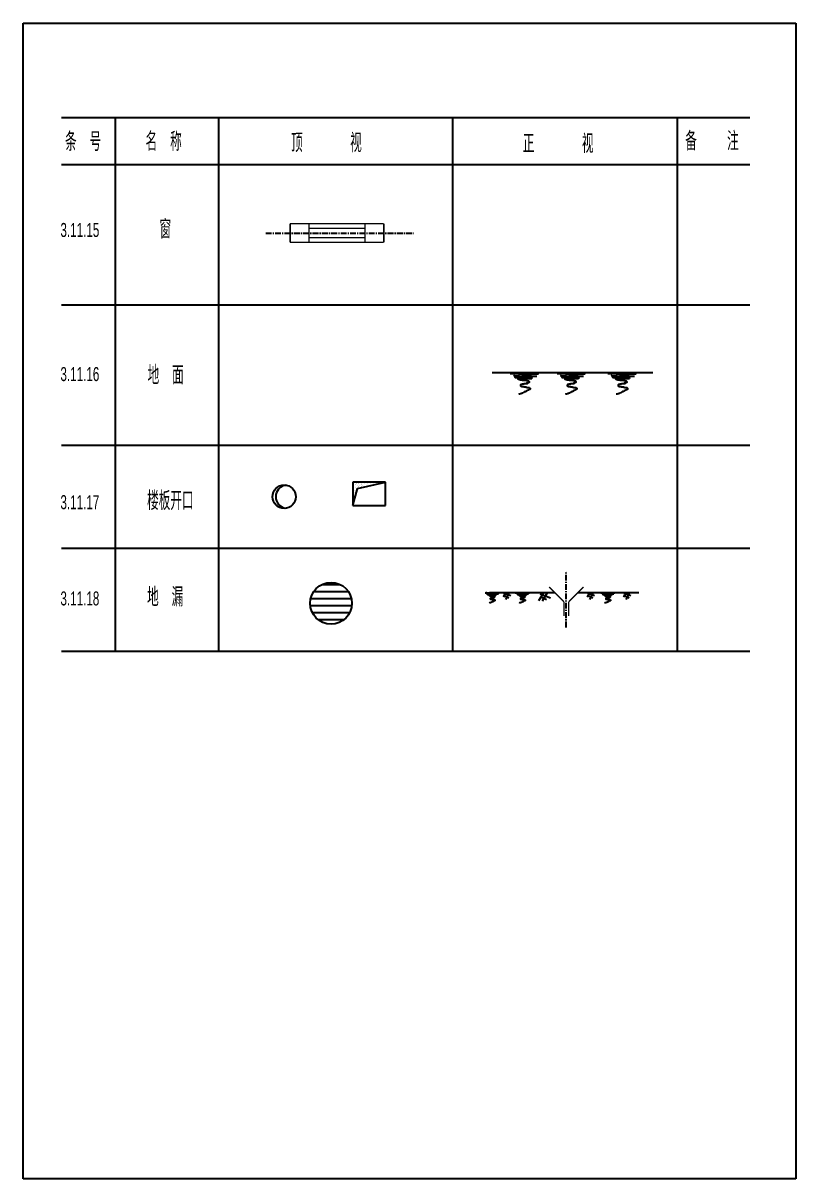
# Model space of a CAD drawing. Header units: inches. Extents: x -18 to 2014, y 4 to 801.
# Drawn here: x 1845.7 to 2010.7, y 6.1 to 253.1 of the extents above; entities that cross this region are included whole.
import ezdxf

# ---------------------------------------------------------------- set-up
doc = ezdxf.new("R2010")
doc.units = ezdxf.units.IN
doc.header["$MEASUREMENT"] = 0
doc.linetypes.add('CENTER', pattern=[2, 1.25, -0.25, 0.25, -0.25])
doc.styles.get("Standard").update_dxf_attribs({"font": 'pdatxt.shx', "bigfont": 'hztxt.shx'})

# ---------------------------------------------------------------- blocks, each defined once
blk = doc.blocks.new('DMFH')
for p, q in [((-6.04, -0.11), (5.6, -0.11)), ((-0.86, -2.23), (2.88, -2.17))]:
    blk.add_line(p, q)
for points in [[(-4.74, -0.17), (-4.85, -0.17), (-4.98, -0.14), (-5.34, -0.14)], [(-4.77, -0.17), (-4.22, -0.17), (-4.22, -0.1), (-3.7, -0.1), (-3.59, -0.17), (-2.65, -0.17), (-2.59, -0.21), (-1.91, -0.21), (-1.82, -0.17), (-1.87, -0.36), (-1.87, -0.29), (1.73, -0.29), (1.73, -0.36), (5.43, -0.2), (5.43, -0.38), (5.21, -0.38), (5.13, -0.42), (3.28, -0.39), (3.28, -0.45), (2.68, -0.45), (2.68, -0.52), (2.05, -0.52), (1.97, -0.56), (1.03, -0.56), (0.84, -0.63), (-0.4, -0.63), (-0.51, -0.7), (-1.2, -0.7)], [(-4.61, -0.92), (-4.52, -0.92), (-4.52, -0.98), (-4.47, -0.98), (-4.44, -1.05), (-2.18, -1.05)], [(5.04, -1.34), (4.6, -1.34), (4.47, -1.37), (3.42, -1.37), (2.79, -1.41), (2.27, -1.41), (2.01, -1.43), (-2.37, -1.43), (-2.5, -1.47), (-2.6, -1.47), (-2.74, -1.5), (-3.66, -1.5), (-3.77, -1.53), (-3.9, -1.56), (-4, -1.56), (-4.13, -1.59), (-4.13, -1.69), (-4.03, -1.71), (-3.84, -1.75), (-2.65, -1.75), (-2.55, -1.78), (-2.05, -1.78), (-1.95, -1.75), (-1.85, -1.71), (-1.38, -1.71), (-1.27, -1.75), (-1.14, -1.78), (-0.99, -1.78), (-0.89, -1.81), (1.8, -1.81), (1.91, -1.84), (2.59, -1.84), (2.69, -1.87), (2.92, -1.87)], [(-0.84, -2.17), (-0.85, -2.17), (-0.85, -2.23), (-1.21, -2.27), (-1.3, -2.31), (-1.65, -2.31), (-1.65, -2.38), (-2.09, -2.38), (-2.09, -2.44), (-2.29, -2.44), (-2.39, -2.49), (-2.45, -2.49), (-2.45, -2.55), (-2.53, -2.55), (-2.84, -2.31), (-2.79, -2.36), (-2.76, -2.42), (-2.71, -2.42), (-2.71, -2.49), (-2.6, -2.49), (-2.54, -2.53), (-2.46, -2.53), (-2.41, -2.6), (-2.21, -2.6), (-2.21, -2.66), (-2.05, -2.66), (-1.97, -2.71), (-1.86, -2.71), (-1.77, -2.77), (-1.28, -2.77), (-1.22, -2.84), (-1.16, -2.81), (-1.11, -2.85), (-1.09, -2.79), (-1.07, -2.85), (-0.76, -2.85), (-0.76, -2.92), (-0.08, -2.92), (0.03, -2.96), (0.53, -2.96), (0.55, -3.03), (0.97, -3.03), (0.99, -3.09), (1.03, -3.06), (1.08, -3.11), (1.36, -3.11), (1.36, -3.17), (1.47, -3.17), (1.52, -3.24), (1.6, -3.24), (1.6, -3.35), (1.66, -3.35), (1.71, -3.41), (1.71, -3.48), (1.77, -3.48), (1.8, -3.59), (1.8, -3.83), (1.71, -3.88), (1.6, -3.88), (1.55, -3.94), (1.47, -3.94), (1.36, -4.01), (1.27, -4.05), (1.11, -4.05), (1.11, -4.12), (0.92, -4.12), (0.83, -4.18), (0.78, -4.18), (1.05, -4.33), (0.97, -4.33), (0.97, -4.39), (0.77, -4.39), (0.73, -4.43)], [(-1.29, -4.7), (-1.45, -4.7), (-1.45, -4.77), (-1.64, -4.77), (-1.64, -4.83), (-1.75, -4.83), (-1.75, -4.9), (-1.78, -5.01), (-1.78, -5.32), (-1.7, -5.36), (-1.64, -5.36), (-1.64, -5.43), (-1.45, -5.43), (-1.4, -5.49), (-1.29, -5.49), (-1.2, -5.54), (-1.09, -5.54), (-0.96, -5.6), (-0.46, -5.6), (-0.46, -5.67), (0.15, -5.67)], [(0.88, -4.41), (0.53, -4.41), (0.5, -4.48), (-0.41, -4.48), (-0.46, -4.52), (-0.85, -4.52), (-0.85, -4.59), (-1.09, -4.59), (-1.09, -4.66), (-1.2, -4.66), (-1.29, -4.7)], [(-0.87, -2.23), (-0.8, -2.25)], [(1.19, -2.24), (1.05, -2.24), (1.05, -2.29)], [(2.88, -2.17), (2.92, -2.16)], [(2.9, -1.88), (2.97, -1.98), (2.99, -2.08), (2.91, -2.17)], [(2.92, -2.16), (2.92, -2.17)], [(3.05, -1.94), (3.03, -1.93)], [(3.26, -1.91), (3.26, -1.91)], [(2.16, -6.71), (2.08, -6.85), (1.96, -6.9), (1.84, -6.99), (0.8, -7.31), (0.76, -7.45), (0.61, -7.49), (0.53, -7.63), (0.41, -7.68), (0.26, -7.77), (0.18, -7.69), (0.06, -7.69), (-0.09, -7.78), (-0.21, -7.92), (-0.36, -8.02), (-0.52, -8.06), (-0.64, -8.16), (-0.79, -8.25), (-0.91, -8.34), (-1.07, -8.34), (-1.22, -8.44), (-1.34, -8.44), (-1.49, -8.48), (-1.61, -8.53), (-1.76, -8.58), (-1.88, -8.62), (-2.04, -8.67), (-2.19, -8.67), (-2.31, -8.72), (-2.47, -8.72), (-2.54, -8.76)], [(0.14, -5.67), (0.23, -5.69), (0.33, -5.73), (0.43, -5.75), (0.53, -5.77), (0.63, -5.81), (0.73, -5.83), (0.83, -5.89), (1.81, -5.92), (1.91, -6), (2.01, -6.08), (2.11, -6.18), (2.17, -6.24)], [(0.49, -5.67), (0.58, -5.68)], [(1.84, -5.71), (1.83, -5.71)], [(2.18, -6.18), (2.18, -6.65)]]:
    blk.add_lwpolyline(points)

msp = doc.modelspace()

# ---------------------------------------------------------------- linework, layer by layer
at = {"color": 3}
for p, q in [((1845.7, 253.12), (2010.7, 253.12)), ((1845.7, 6.12), (1845.7, 253.12)), ((2010.7, 253.12), (2010.7, 6.12)), ((1853.89, 232.93), (2000.89, 232.93)), ((1865.39, 232.93), (1865.39, 118.93)), ((1887.39, 232.93), (1887.39, 118.93)), ((1937.39, 232.93), (1937.39, 118.93)), ((1985.39, 232.93), (1985.39, 118.93)), ((1853.89, 222.93), (2000.89, 222.93)), ((1853.89, 192.93), (2000.89, 192.93)), ((1945.88, 178.47), (1980.15, 178.47)), ((1853.89, 162.93), (2000.89, 162.93)), ((1916.11, 155.01), (1916.11, 150.01)), ((1923.11, 155.01), (1916.11, 155.01)), ((1916.11, 150.01), (1917.11, 153.7)), ((1917.11, 153.7), (1923.11, 155.01)), ((1923.11, 150.01), (1923.11, 155.01)), ((1916.11, 150.01), (1923.11, 150.01)), ((1853.89, 140.93), (2000.89, 140.93)), ((1907.79, 131.67), (1915.14, 131.67)), ((1909.54, 133.17), (1913.39, 133.17)), ((1945.29, 131.43), (1959.18, 131.43)), ((1949, 131.42), (1948.25, 130.42)), ((1948.36, 131.3), (1949.82, 130.77)), ((1949.49, 131.42), (1948.73, 129.97)), ((1956.91, 131.43), (1955.76, 129.68)), ((1956.11, 131.19), (1958.29, 130.3)), ((1956.59, 129.66), (1957.67, 131.41)), ((1964.18, 131.43), (1977.16, 131.43)), ((1966.89, 131.42), (1966.14, 130.42)), ((1966.26, 131.3), (1967.71, 130.77)), ((1967.39, 131.42), (1966.62, 129.97)), ((1974.67, 131.42), (1973.92, 130.42)), ((1974.03, 131.3), (1975.49, 130.77)), ((1975.16, 131.42), (1974.4, 129.97)), ((1907.03, 128.67), (1915.9, 128.67)), ((1907.12, 130.17), (1915.8, 130.17)), ((1948.22, 130.89), (1949.42, 130.33)), ((1956.08, 130.6), (1957.44, 129.98)), ((1966.11, 130.89), (1967.32, 130.33)), ((1973.89, 130.89), (1975.1, 130.33)), ((1907.47, 127.17), (1915.46, 127.17)), ((1908.67, 125.67), (1914.26, 125.67)), ((1853.89, 118.93), (2000.89, 118.93)), ((2010.7, 6.12), (1845.7, 6.12))]:
    msp.add_line(p, q, dxfattribs=at)
at = {"color": 3, "linetype": 'CENTER'}
for p, q in [((1897.51, 208.26), (1929.03, 208.26)), ((1961.68, 123.99), (1961.68, 136.02))]:
    msp.add_line(p, q, dxfattribs=at)
at = {"color": 3, "const_width": 0.3}
for points in [[(1902.72, 210.26), (1902.72, 206.26)], [(1902.72, 210.26), (1922.72, 210.26)], [(1906.72, 210.26), (1906.72, 206.26)], [(1918.72, 210.26), (1918.72, 206.26)], [(1922.72, 210.26), (1922.72, 206.26)], [(1906.72, 209.26), (1918.72, 209.26)], [(1902.72, 206.26), (1922.72, 206.26)], [(1906.72, 207.26), (1918.72, 207.26)], [(1958, 132.61), (1961.18, 129.43)], [(1962.18, 129.43), (1965.37, 132.61)]]:
    msp.add_lwpolyline(points, dxfattribs=at)
at = {"color": 3, "const_width": 0.05}
for points in [[(1899.69, 153.48, 1), (1899.74, 153.48, 1)], [(1900.24, 153.7, 1), (1900.29, 153.7, 1)], [(1900.76, 154.19, 1), (1900.81, 154.19, 1)], [(1916.2, 153.11, 1), (1916.25, 153.11, 1)], [(1916.23, 154.25, 1), (1916.28, 154.25, 1)], [(1916.23, 153.59, 1), (1916.28, 153.59, 1)], [(1916.29, 154.79, 1), (1916.34, 154.79, 1)], [(1916.52, 153.31, 1), (1916.57, 153.31, 1)], [(1916.56, 153.95, 1), (1916.61, 153.95, 1)], [(1916.61, 154.52, 1), (1916.66, 154.52, 1)], [(1916.82, 154.8, 1), (1916.87, 154.8, 1)], [(1916.88, 153.73, 1), (1916.93, 153.73, 1)], [(1917.06, 154.23, 1), (1917.11, 154.23, 1)], [(1917.32, 154, 1), (1917.37, 154, 1)], [(1917.36, 154.7, 1), (1917.41, 154.7, 1)], [(1917.59, 154.38, 1), (1917.64, 154.38, 1)], [(1917.86, 154.06, 1), (1917.91, 154.06, 1)], [(1917.89, 154.84, 1), (1917.94, 154.84, 1)], [(1917.89, 154.48, 1), (1917.94, 154.48, 1)], [(1918.13, 154.38, 1), (1918.18, 154.38, 1)], [(1918.34, 154.86, 1), (1918.39, 154.86, 1)], [(1918.61, 154.16, 1), (1918.66, 154.16, 1)], [(1918.66, 154.64, 1), (1918.71, 154.64, 1)], [(1919.2, 154.68, 1), (1919.25, 154.68, 1)], [(1919.29, 154.3, 1), (1919.34, 154.3, 1)], [(1919.43, 154.86, 1), (1919.48, 154.86, 1)], [(1919.79, 154.68, 1), (1919.84, 154.68, 1)], [(1919.95, 154.48, 1), (1920, 154.48, 1)], [(1920.16, 154.95, 1), (1920.21, 154.95, 1)], [(1920.48, 154.64, 1), (1920.53, 154.64, 1)], [(1920.75, 154.91, 1), (1920.8, 154.91, 1)], [(1921.14, 154.68, 1), (1921.19, 154.68, 1)], [(1921.73, 154.91, 1), (1921.78, 154.91, 1)], [(1899.1, 152.02, 1), (1899.15, 152.02, 1)], [(1899.16, 152.6, 1), (1899.21, 152.6, 1)], [(1899.16, 151.47, 1), (1899.21, 151.47, 1)], [(1899.36, 150.85, 1), (1899.41, 150.85, 1)], [(1899.55, 152.02, 1), (1899.6, 152.02, 1)], [(1899.59, 151.22, 1), (1899.64, 151.22, 1)], [(1899.65, 152.78, 1), (1899.7, 152.78, 1)], [(1916.2, 152.2, 1), (1916.25, 152.2, 1)], [(1916.2, 150.9, 1), (1916.25, 150.9, 1)], [(1916.23, 151.5, 1), (1916.28, 151.5, 1)], [(1916.38, 152.72, 1), (1916.43, 152.72, 1)], [(1916.52, 151.93, 1), (1916.57, 151.93, 1)], [(1916.61, 152.41, 1), (1916.66, 152.41, 1)], [(1916.82, 153.07, 1), (1916.87, 153.07, 1)], [(1899.85, 150.12, 1), (1899.9, 150.12, 1)], [(1899.89, 150.61, 1), (1899.94, 150.61, 1)], [(1900.37, 149.97, 1), (1900.42, 149.97, 1)], [(1900.82, 149.64, 1), (1900.87, 149.64, 1)], [(1901.31, 149.52, 1), (1901.36, 149.52, 1)]]:
    msp.add_lwpolyline(points, format="xyb", close=True, dxfattribs=at)
at = {"color": 3, "linetype": 'CENTER', "const_width": 0.3}
for points in [[(1961.18, 126.41), (1961.18, 129.43)], [(1962.18, 126.41), (1962.18, 129.43)]]:
    msp.add_lwpolyline(points, dxfattribs=at)
at = {"color": 3}
for centre, radius in [((1901.44, 151.91), 2.5), ((1911.46, 129.14), 4.46)]:
    msp.add_circle(centre, radius, dxfattribs=at)
msp.add_arc((1902.13, 151.91), 2.49, 97.6036, 262.3964, dxfattribs=at)

# ---------------------------------------------------------------- block references
for p, xscale, yscale, zscale in [((1952.82, 178.3), 0.5119999999999436, 0.5119999999999436, 0.5120000000000001), ((1962.81, 178.3), 0.5119999999999436, 0.5119999999999436, 0.5120000000000001), ((1973.66, 178.3), 0.5119999999999436, 0.5119999999999436, 0.5120000000000001), ((1945.9, 131.43), 0.2559999999998581, 0.2559999999998581, 0.2560000000000001), ((1952.34, 131.43), 0.2559999999998581, 0.2559999999998581, 0.2560000000000001), ((1970.57, 131.43), 0.2559999999998581, 0.2559999999998581, 0.2560000000000001)]:
    msp.add_blockref('DMFH', p, dxfattribs=dict(at, xscale=xscale, yscale=yscale, zscale=zscale))

# ---------------------------------------------------------------- texts
at = {"color": 3, "width": 0.62}
for s, height, p in [('条   号', 4, (1854.65, 225.79)), ('名   称', 4, (1871.85, 225.79)), ('顶           视', 4, (1902.91, 225.54)), ('正           视', 4, (1952.4, 225.37)), ('备       注', 4, (1987.08, 225.9)), ('3.11.15', 3, (1853.67, 207.42)), ('窗', 4, (1874.84, 207.08)), ('地   面', 4, (1872.27, 175.91)), ('3.11.16', 3, (1853.67, 176.62)), ('楼板开口', 4, (1872.17, 149.05)), ('3.11.17', 3, (1853.67, 149.24)), ('3.11.18', 3, (1853.67, 128.67)), ('地   漏', 4, (1872.17, 128.48))]:
    msp.add_text(s, height=height, dxfattribs=at).set_placement(p)

doc.saveas('drawing.dxf')
